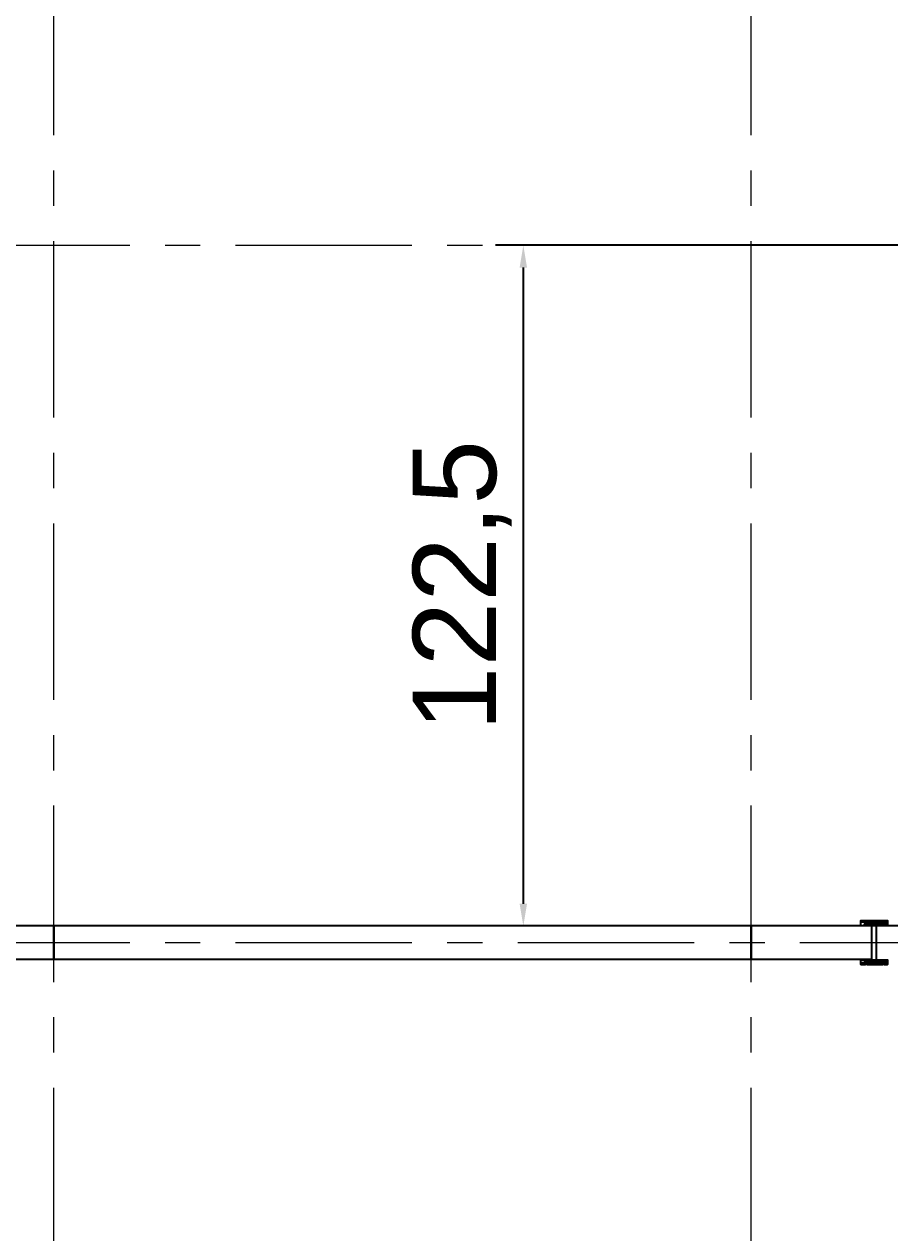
# Model space of a CAD drawing. Header units: centimetres. Extents: x -136 to 1955, y -1012 to 1233.
# Drawn here: x 130.1 to 286, y 580.3 to 797.8 of the extents above; entities that cross this region are included whole.
import ezdxf

# ---------------------------------------------------------------- set-up
doc = ezdxf.new("R2010")
doc.units = ezdxf.units.CM
doc.linetypes.add('CENTER', pattern=[50.8, 31.75, -6.35, 6.35, -6.35])
doc.layers.add('AKS', color=4, linetype='CENTER', lineweight=13)
for name, color, linetype in [('IC_DUVAR_60', 30, 'Continuous'), ('IC_KAPILAR', 7, 'Continuous'), ('OZEL_PANEL_OLCU_CM', 3, 'Continuous')]:
    doc.layers.add(name, color=color, linetype=linetype)
doc.styles.get("Standard").update_dxf_attribs({"font": 'Arial.ttf'})
doc.dimstyles.new('ISO-25', dxfattribs={"dimtxt": 2.5, "dimasz": 2.5, "dimexe": 1.25, "dimexo": 0.625, "dimtad": 1, "dimtxsty": 'Standard', "dimcen": 2.5, "dimadec": 0, "dimazin": 0, "dimtfac": 1, "dimtmove": 0, "dimatfit": 3, "dimfxl": 1, "dimarcsym": 0})

# ---------------------------------------------------------------- blocks, each defined once
blk = doc.blocks.new('IC_H_1255_60')
blk.add_lwpolyline([(0, 0), (125.5, 0), (125.5, 6), (0, 6)], close=True)
blk = doc.blocks.new('kaynak-ic-kapi')
at = {"color": 133, "linetype": 'Continuous', "lineweight": 25, "true_color": 0x6ec1dd}
for p, q in [((54247.47, 7919.88), (54248.32, 7919.88)), ((54248.32, 7919.59), (54247.47, 7919.59)), ((54248.6, 7919.88), (54248.04, 7919.03)), ((54248.32, 7919.31), (54248.04, 7919.59)), ((54248.32, 7919.88), (54248.32, 7919.59)), ((54248.32, 7919.31), (54248.6, 7919.31)), ((54248.32, 7919.03), (54248.6, 7919.31)), ((54249.16, 7919.03), (54248.6, 7919.88)), ((54248.6, 7919.88), (54248.6, 7919.59)), ((54248.6, 7919.88), (54248.88, 7919.88)), ((54248.6, 7919.59), (54248.88, 7919.03)), ((54249.16, 7919.88), (54248.88, 7919.59)), ((54248.88, 7919.88), (54249.45, 7919.03)), ((54249.73, 7919.59), (54248.88, 7919.59)), ((54249.16, 7919.03), (54248.88, 7919.03)), ((54249.16, 7919.88), (54249.16, 7919.88)), ((54249.16, 7919.03), (54249.73, 7919.59)), ((54249.16, 7919.03), (54249.45, 7919.03)), ((54250.01, 7919.88), (54249.45, 7919.03)), ((54250.01, 7919.88), (54249.73, 7919.59)), ((54249.73, 7919.31), (54249.73, 7919.59)), ((54249.73, 7919.31), (54250.01, 7919.31)), ((54249.73, 7919.03), (54250.01, 7919.31)), ((54250.57, 7919.03), (54250.01, 7919.88)), ((54250.01, 7919.88), (54250.01, 7919.88)), ((54250.01, 7919.88), (54250.01, 7919.59)), ((54250.01, 7919.88), (54250.29, 7919.88)), ((54250.01, 7919.59), (54250.29, 7919.03)), ((54250.29, 7919.88), (54250.86, 7919.03)), ((54250.29, 7912.83), (54250.29, 7919.03)), ((54250.57, 7919.88), (54250.57, 7919.88)), ((54250.57, 7919.88), (54250.57, 7919.59)), ((54251.42, 7919.59), (54250.57, 7919.59)), ((54250.57, 7919.03), (54250.57, 7919.03)), ((54250.57, 7919.03), (54250.86, 7919.03)), ((54250.86, 7919.03), (54251.14, 7919.59)), ((54251.7, 7919.88), (54251.14, 7919.03)), ((54251.42, 7919.31), (54251.14, 7919.59)), ((54251.42, 7919.88), (54251.42, 7919.88)), ((54251.42, 7919.88), (54251.42, 7919.59)), ((54251.7, 7919.88), (54251.42, 7919.59)), ((54251.42, 7919.59), (54251.98, 7919.03)), ((54251.42, 7919.31), (54251.7, 7919.31)), ((54251.42, 7919.03), (54251.7, 7919.31)), ((54252.27, 7919.03), (54251.7, 7919.88)), ((54251.7, 7919.88), (54252.27, 7919.88)), ((54251.7, 7919.88), (54251.98, 7919.88)), ((54251.98, 7919.88), (54251.98, 7919.88)), ((54251.98, 7919.88), (54251.98, 7919.59)), ((54251.98, 7919.88), (54252.27, 7919.03)), ((54252.27, 7919.59), (54251.98, 7919.59)), ((54251.98, 7919.03), (54251.98, 7919.03)), ((54251.98, 7919.03), (54252.27, 7919.03)), ((54252.27, 7919.03), (54252.27, 7919.03)), ((54248.32, 7912.26), (54247.47, 7912.26)), ((54247.47, 7911.98), (54248.32, 7911.98)), ((54248.6, 7911.98), (54248.04, 7912.83)), ((54248.32, 7912.26), (54248.04, 7912.26)), ((54248.32, 7912.83), (54248.6, 7912.26)), ((54248.32, 7912.26), (54248.32, 7911.98)), ((54248.32, 7912.26), (54248.6, 7912.26)), ((54249.16, 7912.83), (54248.6, 7911.98)), ((54248.6, 7912.26), (54248.88, 7912.83)), ((54249.16, 7912.83), (54248.88, 7912.83)), ((54248.88, 7911.98), (54249.45, 7912.83)), ((54249.16, 7911.98), (54248.88, 7912.26)), ((54249.73, 7912.26), (54248.88, 7912.26)), ((54249.16, 7912.83), (54249.45, 7912.83)), ((54249.16, 7912.83), (54249.73, 7912.26)), ((54249.16, 7911.98), (54249.16, 7911.98)), ((54250.01, 7911.98), (54249.45, 7912.83)), ((54249.73, 7912.83), (54250.01, 7912.26)), ((54250.01, 7911.98), (54249.73, 7912.26)), ((54249.73, 7912.26), (54249.73, 7912.26)), ((54249.73, 7912.26), (54250.01, 7912.26)), ((54250.57, 7912.83), (54250.01, 7911.98)), ((54250.01, 7912.26), (54250.29, 7912.83)), ((54250.01, 7911.98), (54250.01, 7912.26)), ((54250.01, 7911.98), (54250.01, 7911.98)), ((54250.01, 7911.98), (54250.29, 7911.98)), ((54250.29, 7911.98), (54250.86, 7912.83)), ((54250.57, 7912.83), (54250.57, 7912.83)), ((54250.57, 7912.83), (54250.86, 7912.83)), ((54250.57, 7911.98), (54250.57, 7912.26)), ((54251.42, 7912.26), (54250.57, 7912.26)), ((54250.57, 7911.98), (54250.57, 7911.98)), ((54250.86, 7912.83), (54251.14, 7912.26)), ((54251.7, 7911.98), (54251.14, 7912.83)), ((54251.42, 7912.26), (54251.14, 7912.26)), ((54251.42, 7912.26), (54251.98, 7912.83)), ((54251.42, 7912.83), (54251.7, 7912.26)), ((54251.42, 7911.98), (54251.42, 7912.26)), ((54251.7, 7911.98), (54251.42, 7912.26)), ((54251.42, 7912.26), (54251.7, 7912.26)), ((54251.42, 7911.98), (54251.42, 7911.98)), ((54252.27, 7912.83), (54251.7, 7911.98)), ((54251.7, 7911.98), (54252.27, 7911.98)), ((54251.7, 7911.98), (54251.98, 7911.98)), ((54251.98, 7912.83), (54251.98, 7912.83)), ((54251.98, 7912.83), (54252.27, 7912.83)), ((54251.98, 7911.98), (54252.27, 7912.83)), ((54251.98, 7911.98), (54251.98, 7912.26)), ((54252.27, 7912.26), (54251.98, 7912.26)), ((54251.98, 7911.98), (54251.98, 7911.98)), ((54252.27, 7912.83), (54252.27, 7912.83))]:
    blk.add_line(p, q, dxfattribs=at)
for points in [[(54247.47, 7919.03), (54247.47, 7919.88), (54252.27, 7919.88), (54252.27, 7919.03)], [(54248.6, 7919.88), (54250.01, 7919.88), (54251.42, 7919.88)], [(54248.6, 7912.26), (54248.6, 7911.98), (54248.88, 7911.98)], [(54248.6, 7911.98), (54250.01, 7911.98), (54251.42, 7911.98)]]:
    blk.add_lwpolyline(points, dxfattribs=at)
blk.add_lwpolyline([(54247.47, 7912.83), (54252.27, 7912.83), (54252.27, 7911.98), (54247.47, 7911.98)], close=True, dxfattribs=at)
blk = doc.blocks.new('IC_KAPILI_1255_60_SOL_UST')
blk.add_lwpolyline([(0, 0), (6, 0), (6, 21.75), (0, 21.75)], close=True)
at = {"layer": 'IC_KAPILAR', "rotation": 90}
blk.add_blockref('kaynak-ic-kapi', (7918.93, -54227.72), dxfattribs=at)
blk = doc.blocks.new('*D105')
at = {"layer": 'Defpoints', "color": 0, "transparency": 16777216}
for p in [(220, 758), (383.5, 758), (383.5, 635.5)]:
    blk.add_point(p, dxfattribs=at)
at = {"layer": 'OZEL_PANEL_OLCU_CM', "color": 0, "lineweight": -2, "transparency": 16777216}
for p, q in [((380.5, 758), (215, 758)), ((220, 639.5), (220, 754)), ((380.5, 635.5), (215, 635.5))]:
    blk.add_line(p, q, dxfattribs=at)
at = {"layer": 'OZEL_PANEL_OLCU_CM', "color": 0, "transparency": 16777216}
for points in [[(219.33, 754), (220.67, 754), (220, 758)], [(219.33, 639.5), (220.67, 639.5), (220, 635.5)]]:
    blk.add_solid(points, dxfattribs=at)
at = {"layer": 'OZEL_PANEL_OLCU_CM', "color": 0, "transparency": 16777216, "insert": (208.99, 696.75), "char_height": 15, "attachment_point": 5, "rotation": 90}
blk.add_mtext('122,5', dxfattribs=at)

msp = doc.modelspace()

# ---------------------------------------------------------------- linework, layer by layer
at = {"layer": 'AKS'}
for p, q in [((135.5, -35), (135.5, 1055)), ((261, -35), (261, 1055)), ((-35, 758), (808, 758)), ((-35, 632.5), (808, 632.5))]:
    msp.add_line(p, q, dxfattribs=at)

# ---------------------------------------------------------------- block references
at = {"layer": 'IC_DUVAR_60', "rotation": 270}
msp.add_blockref('IC_KAPILI_1255_60_SOL_UST', (261, 635.5), dxfattribs=at)
at = {"layer": 'IC_DUVAR_60'}
for p in [(10, 629.5), (135.5, 629.5)]:
    msp.add_blockref('IC_H_1255_60', p, dxfattribs=at)

# ---------------------------------------------------------------- dimensions: what is measured, and where the dimension line sits
at = {"layer": 'OZEL_PANEL_OLCU_CM'}
dim = msp.add_linear_dim(base=(220, 758), p1=(383.5, 635.5), p2=(383.5, 758), angle=90, dimstyle='ISO-25', override={"dimtxt": 15, "dimasz": 4, "dimexe": 5, "dimexo": 3, "dimgap": 2, "dimdec": 1, "dimtix": 1, "dimatfit": 1}, dxfattribs=at)
dim.commit()
dim.dimension.update_dxf_attribs({"geometry": '*D105', "text_midpoint": (208.986, 696.75)})

doc.saveas('drawing.dxf')
